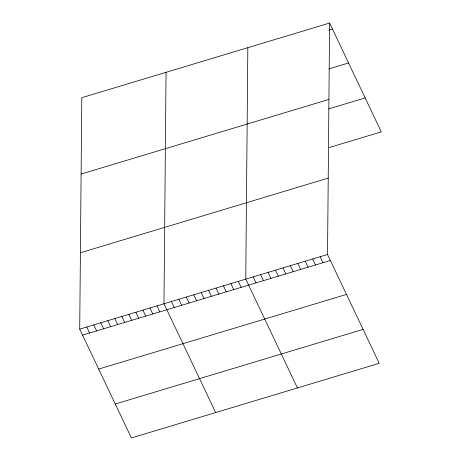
<?xml version="1.0" encoding="UTF-8"?>
<svg xmlns="http://www.w3.org/2000/svg" width="461" height="461" viewBox="0 0 461 461"><rect width="100%" height="100%" fill="white"/><g stroke="black" fill="none" stroke-linecap="round" stroke-linejoin="round"><path stroke-width="0.69" d="M329.609 23.05L327.535 254.495L379.207 363.314L131.391 437.95L79.718 329.137L81.793 97.686L329.609 23.05L381.282 131.863L329.24 147.537M166.052 72.308L163.978 303.759L215.644 412.572M247.834 47.679L245.759 279.13L297.426 387.943M329.079 30.063L332.456 29.043M328.97 68.879L348.568 62.973M81.107 174.062L328.929 99.426M328.67 108.929L365.17 97.934M80.404 252.755L328.22 178.119M79.718 329.137L327.535 254.495M82.565 335.13L330.381 260.488M98.677 369.059L346.493 294.423M115.279 404.02L363.095 329.379M320.101 256.737L322.948 262.73M312.667 258.978L315.514 264.971M305.234 261.214L308.081 267.207M297.8 263.456L300.641 269.449M290.367 265.692L293.208 271.685M282.927 267.933L285.774 273.926M275.494 270.169L278.34 276.162M268.06 272.411L270.907 278.404M260.626 274.652L263.473 280.64M253.193 276.888L256.039 282.881M238.32 281.366L241.166 287.359M230.886 283.607L233.733 289.6M223.452 285.843L226.299 291.836M216.019 288.085L218.866 294.078M208.585 290.321L211.432 296.314M201.152 292.562L203.993 298.555M193.718 294.804L196.559 300.797M186.279 297.04L189.125 303.033M178.845 299.281L181.692 305.274M171.411 301.517L174.258 307.51M156.953 305.873L159.8 311.867M149.934 307.988L152.781 313.981M142.91 310.103L145.757 316.096M135.891 312.218L138.738 318.211M128.873 314.333L131.713 320.326M121.848 316.448L124.695 322.441M114.829 318.563L117.67 324.556M107.805 320.677L110.652 326.67M100.786 322.792L103.627 328.785M93.762 324.907L96.608 330.9M86.743 327.022L89.584 333.015"/></g></svg>
